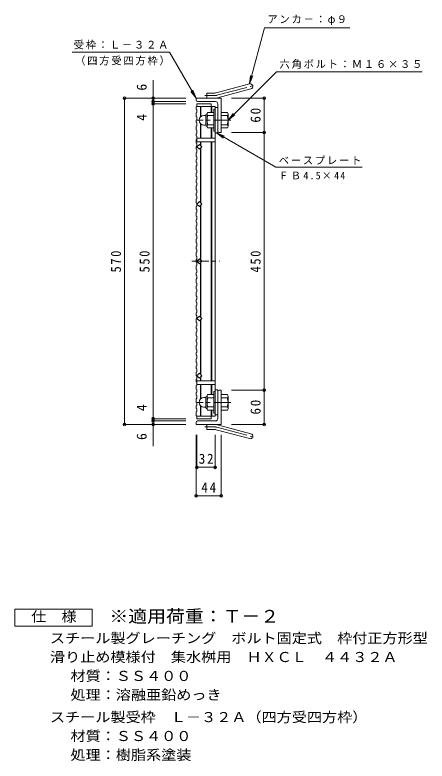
# Model space of a CAD drawing. Units: millimetres at full size, sheet at 1:6. Extents: x -823 to 972, y -824 to 771.
# Drawn here: x 252 to 972, y -645 to 659 of the extents above; entities that cross this region are included whole.
import ezdxf
from ezdxf.enums import TextEntityAlignment as Align

# ---------------------------------------------------------------- set-up
doc = ezdxf.new("R2010")
doc.units = ezdxf.units.MM
doc.header["$LTSCALE"] = 6
doc.header["$PDMODE"] = 32
doc.header["$PDSIZE"] = 4.8
doc.linetypes.add('CHAIN1', pattern=[8, 5, -1, 1, -1])
doc.linetypes.add('CHAIN2', pattern=[12, 9, -1, 1, -1])
for name, color, linetype, lineweight in [('E-1', 2, 'Continuous', 9), ('E-2', 3, 'Continuous', 9), ('E-4', 7, 'Continuous', 9), ('E-5', 7, 'Continuous', 9), ('E-A', 3, 'Continuous', 9), ('F-5_F-5ﾚｲﾔ', 2, 'Continuous', 9)]:
    doc.layers.add(name, color=color, linetype=linetype, lineweight=lineweight)
doc.styles.add('ＭＳ ゴシック', font='')
doc.styles.get('ＭＳ ゴシック').set_extended_font_data('MS Gothic')

msp = doc.modelspace()

# ---------------------------------------------------------------- linework, layer by layer
at = {"layer": 'E-1'}
for p, q in [((582.19, 483.447), (585.7, 483.447)), ((585.7, 465.747), (585.7, 484.147)), ((587.5, 485.947), (587.7, 485.947)), ((587.7, 485.697), (587.7, 464.197)), ((599.7, 488.447), (588.738, 488.447)), ((599.7, 482.947), (588.738, 482.947)), ((599.7, 493.947), (599.7, 455.947)), ((602, 493.947), (599.7, 493.947)), ((612.5, 488.447), (623.461, 488.447)), ((612.5, 482.947), (623.461, 482.947)), ((624.7, 485.947), (624.5, 485.947)), ((624.5, 485.697), (624.5, 464.197)), ((582.2, 466.447), (585.7, 466.447)), ((587.5, 463.947), (587.7, 463.947)), ((599.7, 466.947), (588.738, 466.947)), ((599.7, 461.447), (588.738, 461.447)), ((612.5, 466.947), (623.461, 466.947)), ((612.5, 461.447), (623.461, 461.447)), ((624.7, 463.947), (624.5, 463.947)), ((602, 455.947), (599.7, 455.947)), ((599.7, -37.054), (599.7, 0.946)), ((602, 0.946), (599.7, 0.946)), ((582.2, -9.554), (585.7, -9.554)), ((585.7, -8.854), (585.7, -27.254)), ((587.5, -7.054), (587.7, -7.054)), ((587.7, -28.804), (587.7, -7.304)), ((599.7, -4.554), (588.738, -4.554)), ((599.7, -10.054), (588.738, -10.054)), ((612.5, -4.554), (623.461, -4.554)), ((612.5, -10.054), (623.461, -10.054)), ((624.7, -7.054), (624.5, -7.054)), ((624.5, -28.804), (624.5, -7.304)), ((599.7, -26.054), (588.738, -26.054)), ((612.5, -26.054), (623.461, -26.054)), ((582.19, -26.554), (585.7, -26.554)), ((587.5, -29.054), (587.7, -29.054)), ((599.7, -31.554), (588.738, -31.554)), ((602, -37.054), (599.7, -37.054)), ((612.5, -31.554), (623.461, -31.554)), ((624.7, -29.054), (624.5, -29.054))]:
    msp.add_line(p, q, dxfattribs=at)
at = {"layer": 'E-1', "linetype": 'CHAIN1'}
for p, q in [((629.006, 474.947), (570.398, 474.947)), ((629.006, -18.054), (570.398, -18.054))]:
    msp.add_line(p, q, dxfattribs=at)
at = {"layer": 'E-1'}
for centre, radius, start, end in [((582.19, 474.957), 8.49, 90, 180), ((587.5, 484.147), 1.8, 90, 180), ((591.86, 485.697), 4.16, 138.61835, 221.37988), ((611.7, 474.947), 24, 160.52881, 199.47119), ((600.5, 474.947), 24, 340.52881, 19.47119), ((620.34, 485.697), 4.16, 318.62012, 41.38165), ((582.2, 474.947), 8.5, 180, 270), ((587.5, 465.747), 1.8, 180, 270), ((591.86, 464.197), 4.16, 138.62012, 221.38165), ((620.34, 464.197), 4.16, 318.61835, 41.37988), ((582.2, -18.054), 8.5, 90, 180), ((587.5, -8.854), 1.8, 90, 180), ((591.86, -7.304), 4.16, 138.61835, 221.37988), ((611.7, -18.054), 24, 160.52881, 199.47119), ((600.5, -18.054), 24, 340.52881, 19.47119), ((620.34, -7.304), 4.16, 318.62012, 41.38165), ((582.19, -18.064), 8.49, 180, 270), ((591.86, -28.804), 4.16, 138.62012, 221.38165), ((620.34, -28.804), 4.16, 318.61835, 41.37988), ((587.5, -27.254), 1.8, 180, 270)]:
    msp.add_arc(centre, radius, start, end, dxfattribs=at)
at = {"layer": 'E-2'}
for p, q in [((595, 503.447), (570, 503.447)), ((570, 503.447), (570, 498.947)), ((602, 498.947), (570, 498.947)), ((576, 498.947), (576, 480.932)), ((577, 498.947), (577, 481.676)), ((595, 503.447), (595, 498.947)), ((595, 498.947), (595, 488.447)), ((596, 498.947), (596, 488.447)), ((602, 498.947), (602, -42.054)), ((606.5, 496.947), (602, 496.947)), ((606.5, 452.947), (606.5, 496.947)), ((576, 469.132), (576, 443.447)), ((577, 468.223), (577, 443.447)), ((595, 461.447), (595, 443.447)), ((596, 461.447), (596, 443.447)), ((602, 443.447), (570, 443.447)), ((570, 437.447), (570, 443.447)), ((606.5, 452.947), (602, 452.947)), ((602, 437.447), (570, 437.447)), ((576, 437.447), (576, 430.932)), ((577, 437.447), (577, 429.932)), ((595, 437.447), (595, 19.446)), ((596, 437.447), (596, 19.446)), ((576, 425.961), (576, 330.932)), ((577, 426.961), (577, 329.932)), ((570, 328.446), (574.243, 332.689)), ((574.243, 324.204), (570, 328.446)), ((574.243, 332.689), (578.485, 328.446)), ((578.485, 328.446), (574.243, 324.204)), ((576, 325.961), (576, 230.932)), ((577, 326.961), (577, 229.932)), ((570, 228.446), (574.243, 232.689)), ((574.243, 224.204), (570, 228.446)), ((574.243, 232.689), (578.485, 228.446)), ((578.485, 228.446), (574.243, 224.204)), ((576, 225.961), (576, 130.932)), ((577, 226.961), (577, 129.932)), ((570, 128.446), (574.243, 132.689)), ((574.243, 132.689), (578.485, 128.446)), ((574.243, 124.204), (570, 128.446)), ((578.485, 128.446), (574.243, 124.204)), ((576, 125.961), (576, 30.932)), ((577, 126.961), (577, 29.932)), ((578.485, 28.446), (574.242, 24.204)), ((574.243, 32.689), (578.485, 28.446)), ((577, 19.446), (577, 26.961)), ((570, 19.446), (602, 19.446)), ((570, 13.446), (570, 19.446)), ((602, 13.446), (570, 13.446)), ((576, 19.446), (576, 25.961)), ((576, -12.239), (576, 13.446)), ((577, -11.33), (577, 13.446)), ((595, -4.554), (595, 13.446)), ((596, -4.554), (596, 13.446)), ((606.5, 3.946), (602, 3.946)), ((606.5, 3.946), (606.5, -40.054)), ((576, -42.054), (576, -24.039)), ((577, -42.054), (577, -24.783)), ((595, -42.054), (595, -31.554)), ((596, -42.054), (596, -31.554)), ((602, -42.054), (570, -42.054)), ((570, -42.054), (570, -46.554)), ((595, -46.554), (570, -46.554)), ((595, -46.554), (595, -42.054)), ((606.5, -40.054), (602, -40.054))]:
    msp.add_line(p, q, dxfattribs=at)
at = {"layer": 'E-2', "linetype": 'CHAIN1'}
msp.add_line((560.828, 228.446), (609.269, 228.446), dxfattribs=at)
at = {"layer": 'E-2'}
msp.add_lwpolyline([(578.485, 428.446), (574.243, 424.204), (570, 428.446), (574.243, 432.689)], close=True, dxfattribs=at)
msp.add_lwpolyline([(574.243, 32.689), (570, 28.446), (574.242, 24.204)], dxfattribs=at)
at = {"layer": 'E-4'}
for p, q in [((493.5, 544.806), (493.5, 507.447)), ((441.7, 513.447), (550.5, 513.447)), ((443.5, 513.447), (443.5, -56.554)), ((689.3, 513.447), (630.5, 513.447)), ((687.5, 453.447), (687.5, 513.447)), ((491.7, 507.447), (550.5, 507.447)), ((491.7, 503.447), (550.5, 503.447)), ((493.5, 507.447), (493.5, 503.447)), ((493.5, 503.447), (493.5, -46.554)), ((689.3, 453.447), (630.5, 453.447)), ((687.5, 3.446), (687.5, 453.447)), ((689.3, 3.446), (630.5, 3.446)), ((687.5, -56.554), (687.5, 3.446)), ((491.7, -46.554), (550.5, -46.554)), ((491.7, -50.554), (550.5, -50.554)), ((493.5, -46.554), (493.5, -50.554)), ((493.5, -50.554), (493.5, -94.718)), ((441.7, -56.554), (550.5, -56.554)), ((689.3, -56.554), (630.5, -56.554)), ((568.5, -183.354), (568.5, -74.554)), ((570, -133.354), (570, -74.554)), ((602, -133.354), (602, -74.554)), ((612.5, -183.354), (612.5, -74.554)), ((570, -131.554), (602, -131.554)), ((568.5, -181.554), (612.5, -181.554))]:
    msp.add_line(p, q, dxfattribs=at)
at = {"layer": 'E-4', "color": 2}
for p, q in [((603.644, 522.753), (661.835, 538.346)), ((587.5, 513.447), (587.5, 522.447)), ((601.315, 522.447), (587.5, 522.447)), ((605.974, 514.06), (664.165, 529.652)), ((568.5, 509.947), (568.5, 513.447)), ((612.5, 513.447), (568.5, 513.447)), ((612.5, 513.447), (612.5, 453.447)), ((602.5, 507.447), (571, 507.447)), ((606.5, 503.447), (606.5, 455.947)), ((609, 453.447), (612.5, 453.447)), ((606.5, -46.554), (606.5, 0.946)), ((609, 3.446), (612.5, 3.446)), ((612.5, -56.554), (612.5, 3.446)), ((602.5, -50.554), (571, -50.554)), ((568.5, -53.054), (568.5, -56.554)), ((612.5, -56.554), (568.5, -56.554)), ((587.5, -56.554), (587.5, -65.554)), ((605.974, -57.167), (664.165, -72.759)), ((601.315, -65.554), (587.5, -65.554)), ((603.644, -65.861), (661.835, -81.453))]:
    msp.add_line(p, q, dxfattribs=at)
at = {"layer": 'E-4', "color": 2, "linetype": 'CHAIN2'}
for p, q in [((604.809, 518.407), (669.976, 535.868)), ((601.315, 517.947), (583.695, 517.947)), ((601.315, -61.054), (583.695, -61.054)), ((604.809, -61.514), (669.976, -78.975))]:
    msp.add_line(p, q, dxfattribs=at)
at = {"layer": 'E-4', "color": 2}
for centre, radius, start, end in [((663, 533.999), 4.5, 285.00014, 104.99991), ((601.315, 531.447), 9, 270, 285.00002), ((571, 509.947), 2.5, 180, 270), ((601.315, 531.447), 18, 270, 285), ((602.5, 503.447), 4, 0, 90), ((609, 455.947), 2.5, 180, 270), ((609, 0.946), 2.5, 90, 180), ((571, -53.054), 2.5, 90, 180), ((602.5, -46.554), 4, 270, 0), ((601.315, -74.554), 18, 75, 90), ((601.315, -74.554), 9, 74.99998, 90), ((663, -77.106), 4.5, 255.00009, 74.99986)]:
    msp.add_arc(centre, radius, start, end, dxfattribs=at)
at = {"layer": 'E-4', "color": 2, "linetype": 'CHAIN2'}
for centre, start, end in [((601.315, 531.447), 270, 284.99995), ((601.315, -74.554), 75.00005, 90)]:
    msp.add_arc(centre, 13.5, start, end, dxfattribs=at)
at = {"layer": 'E-4'}
for p in [(443.5, 513.447), (493.5, 513.447), (493.5, 507.447), (687.5, 513.447), (493.5, 503.447), (687.5, 453.447), (687.5, 3.446), (493.5, -46.554), (493.5, -50.554), (443.5, -56.554), (493.5, -56.554), (687.5, -56.554), (570, -131.554), (602, -131.554), (568.5, -181.554), (612.5, -181.554)]:
    msp.add_point(p, dxfattribs=at)
at = {"layer": 'E-5'}
for p, q in [((661.835, 538.346), (688.039, 636.14)), ((837.039, 636.14), (688.039, 636.14)), ((352.205, 593.631), (522.205, 593.631)), ((568.5, 513.447), (522.205, 593.631)), ((624.5, 474.947), (709.291, 559.738)), ((661.835, 538.346), (663.793, 553.217)), ((661.835, 538.346), (667.575, 552.204)), ((709.291, 559.738), (963.291, 559.738)), ((568.5, 513.447), (559.368, 525.347)), ((568.5, 513.447), (562.76, 527.305)), ((624.5, 474.947), (633.631, 486.847)), ((624.5, 474.947), (636.4, 484.078)), ((604.25, 452.947), (708.028, 393.03)), ((604.25, 452.947), (618.108, 447.207)), ((604.25, 452.947), (616.15, 443.815)), ((708.028, 393.03), (858.889, 393.03))]:
    msp.add_line(p, q, dxfattribs=at)
at = {"layer": 'E-A'}
for p, q in [((568.5, 498.436), (570, 498.947)), ((568.5, 487.893), (570, 488.404)), ((568.5, 475.209), (570, 475.721)), ((570, 480.834), (570, 475.721)), ((568.5, 464.666), (570, 465.177)), ((570, 457.608), (570, 452.494)), ((568.5, 451.983), (570, 452.494)), ((570, 447.064), (570, 441.951)), ((568.5, 441.44), (570, 441.951)), ((570, 434.381), (570, 429.268)), ((568.5, 428.757), (570, 429.268)), ((568.5, 418.213), (570, 418.725)), ((570, 423.838), (570, 418.725)), ((568.5, 405.53), (570, 406.042)), ((570, 411.155), (570, 406.042)), ((568.5, 394.987), (570, 395.498)), ((570, 400.612), (570, 395.498)), ((568.5, 382.304), (570, 382.815)), ((568.5, 382.304), (568.5, 376.778)), ((570, 387.928), (570, 382.815)), ((568.5, 376.778), (570, 376.266)), ((568.5, 370.642), (570, 371.153)), ((568.5, 366.234), (568.5, 370.642)), ((568.5, 366.234), (570, 365.723)), ((570, 371.153), (570, 376.266)), ((570, 360.61), (570, 365.723)), ((568.5, 353.551), (570, 353.04)), ((570, 347.927), (570, 353.04)), ((568.5, 343.008), (570, 342.497)), ((570, 337.383), (570, 342.497)), ((568.5, 330.325), (570, 329.813)), ((568.5, 319.782), (568.5, 324.189)), ((568.5, 319.782), (570, 319.27)), ((570, 314.157), (570, 319.27)), ((568.5, 307.098), (570, 306.587)), ((570, 301.474), (570, 306.587)), ((568.5, 296.555), (570, 296.044)), ((570, 290.931), (570, 296.044)), ((568.5, 283.872), (570, 283.361)), ((568.5, 273.329), (568.5, 277.736)), ((568.5, 273.329), (570, 272.817)), ((570, 267.704), (570, 272.817)), ((568.5, 260.646), (570, 260.134)), ((568.5, 250.102), (570, 249.591)), ((570, 255.021), (570, 260.134)), ((570, 244.478), (570, 249.591)), ((568.5, 237.419), (570, 236.908)), ((568.5, 226.876), (568.5, 231.283)), ((568.5, 226.876), (570, 226.365)), ((570, 221.251), (570, 226.365)), ((568.5, 214.193), (570, 213.681)), ((570, 208.568), (570, 213.681)), ((568.5, 203.65), (570, 203.138)), ((570, 198.025), (570, 203.138)), ((568.5, 190.966), (570, 190.455)), ((570, 185.342), (570, 190.455)), ((568.5, 180.423), (570, 179.912)), ((570, 174.799), (570, 179.912)), ((568.5, 167.74), (570, 167.229)), ((568.5, 157.197), (570, 156.686)), ((570, 162.115), (570, 167.229)), ((570, 151.572), (570, 156.686)), ((568.5, 144.514), (570, 144.002)), ((568.5, 133.97), (570, 133.459)), ((570, 128.346), (570, 133.459)), ((568.5, 121.287), (570, 120.776)), ((568.5, 110.744), (570, 110.233)), ((568.5, 98.061), (570, 97.55)), ((568.5, 87.518), (570, 87.006)), ((568.5, 74.834), (570, 74.323)), ((568.5, 64.291), (570, 63.78)), ((568.5, 51.608), (570, 51.097)), ((568.5, 41.065), (570, 40.554)), ((568.5, 28.382), (570, 27.87)), ((568.5, 17.839), (570, 17.327)), ((568.5, 5.155), (570, 4.644)), ((568.5, -5.388), (570, -5.899)), ((568.5, -18.071), (570, -18.582)), ((568.5, -28.614), (570, -29.126)), ((568.5, -41.297), (570, -41.809)), ((570, -42.054), (570, -41.809))]:
    msp.add_line(p, q, dxfattribs=at)
for points in [[(568.5, 498.436), (568.5, 494.028), (570, 493.517), (570, 488.404)], [(568.5, 487.893), (568.5, 481.345), (570, 480.834)], [(568.5, 475.209), (568.5, 470.802), (570, 470.291), (570, 465.177)], [(568.5, 464.666), (568.5, 458.119), (570, 457.608)], [(568.5, 451.983), (568.5, 447.575), (570, 447.064)], [(568.5, 441.44), (568.5, 434.892), (570, 434.381)], [(568.5, 428.757), (568.5, 424.349), (570, 423.838)], [(568.5, 418.213), (568.5, 411.666), (570, 411.155)], [(568.5, 405.53), (568.5, 401.123), (570, 400.612)], [(568.5, 394.987), (568.5, 388.44), (570, 387.928)], [(568.5, 353.551), (568.5, 360.098), (570, 360.61)], [(568.5, 343.008), (568.5, 347.415), (570, 347.927)], [(568.5, 330.325), (568.5, 336.872), (570, 337.383)], [(568.5, 324.189), (570, 324.7), (570, 329.813)], [(568.5, 307.098), (568.5, 313.646), (570, 314.157)], [(568.5, 296.555), (568.5, 300.963), (570, 301.474)], [(568.5, 283.872), (568.5, 290.419), (570, 290.931)], [(568.5, 277.736), (570, 278.247), (570, 283.361)], [(568.5, 260.646), (568.5, 267.193), (570, 267.704)], [(568.5, 250.102), (568.5, 254.51), (570, 255.021)], [(568.5, 237.419), (568.5, 243.966), (570, 244.478)], [(568.5, 231.283), (570, 231.795), (570, 236.908)], [(568.5, 214.193), (568.5, 220.74), (570, 221.251)], [(568.5, 203.65), (568.5, 208.057), (570, 208.568)], [(568.5, 190.966), (568.5, 197.514), (570, 198.025)], [(568.5, 180.423), (568.5, 184.831), (570, 185.342)], [(568.5, 167.74), (568.5, 174.287), (570, 174.799)], [(568.5, 157.197), (568.5, 161.604), (570, 162.115)], [(568.5, 144.514), (568.5, 151.061), (570, 151.572)], [(568.5, 133.97), (568.5, 138.378), (570, 138.889), (570, 144.002)], [(568.5, 121.287), (568.5, 127.835), (570, 128.346)], [(568.5, 110.744), (568.5, 115.152), (570, 115.663), (570, 120.776)], [(568.5, 98.061), (568.5, 104.608), (570, 105.119), (570, 110.233)], [(568.5, 87.518), (568.5, 91.925), (570, 92.436), (570, 97.55)], [(568.5, 74.834), (568.5, 81.382), (570, 81.893), (570, 87.006)], [(568.5, 64.291), (568.5, 68.699), (570, 69.21), (570, 74.323)], [(568.5, 51.608), (568.5, 58.155), (570, 58.667), (570, 63.78)], [(568.5, 41.065), (568.5, 45.472), (570, 45.984), (570, 51.097)], [(568.5, 28.382), (568.5, 34.929), (570, 35.44), (570, 40.554)], [(568.5, 17.839), (568.5, 22.246), (570, 22.757), (570, 27.87)], [(568.5, 5.155), (568.5, 11.703), (570, 12.214), (570, 17.327)], [(568.5, -5.388), (568.5, -0.98), (570, -0.469), (570, 4.644)], [(568.5, -18.071), (568.5, -11.524), (570, -11.012), (570, -5.899)], [(568.5, -28.614), (568.5, -24.207), (570, -23.695), (570, -18.582)], [(568.5, -41.297), (568.5, -34.75), (570, -34.239), (570, -29.126)]]:
    msp.add_lwpolyline(points, dxfattribs=at)
at = {"layer": 'F-5_F-5ﾚｲﾔ'}
msp.add_lwpolyline([(252, -409.313), (252, -379.313), (387, -379.313), (387, -409.313)], close=True, dxfattribs=at)

# ---------------------------------------------------------------- texts
at = {"layer": 'E-4', "color": 2, "style": 'ＭＳ ゴシック'}
for s, p in [('6', (487.5, 526.617)), ('4', (487.5, 473.946)), ('4', (487.5, -33.33)), ('6', (487.5, -83.785))]:
    msp.add_text(s, height=17.6, rotation=90, dxfattribs=at).set_placement(p, align=Align.BOTTOM_LEFT)
at = {"layer": 'E-4', "color": 2, "char_height": 17.6, "attachment_point": 7, "rotation": 90, "style": 'ＭＳ ゴシック'}
for s, insert in [('\\T1.27;\\W0.95;60', (681.5, 470.697)), ('\\T1.27;\\W0.9;570', (437.5, 208.946)), ('\\T1.27;\\W0.9;550', (487.5, 208.946)), ('\\T1.27;\\W0.9;450', (681.5, 208.946)), ('\\T1.27;\\W0.95;60', (681.5, -39.304))]:
    msp.add_mtext(s, dxfattribs=dict(at, insert=insert))
at = {"layer": 'E-4', "color": 2, "char_height": 17.6, "attachment_point": 7, "style": 'ＭＳ ゴシック'}
for s, insert in [('\\T1.27;\\W0.95;32', (573.25, -125.554)), ('\\T1.27;\\W0.95;44', (577.75, -175.554))]:
    msp.add_mtext(s, dxfattribs=dict(at, insert=insert))
at = {"layer": 'E-5', "char_height": 13.2, "attachment_point": 7, "style": 'ＭＳ ゴシック'}
for s, insert in [('\\T1.17;アンカ－：φ９', (693.039, 641.14)), ('\\T1.17;受枠：Ｌ－３２Ａ', (354.705, 598.631)), ('\\T1.17;（四方受四方枠）', (357.205, 570.631)), ('\\T1.17;六角ボルト：Ｍ１６×３５', (714.291, 564.738)), ('\\T1.17;ベースプレート', (713.028, 397.387)), ('\\T1.26;\\W0.95;ＦＢ4.5×44', (713.028, 371.419))]:
    msp.add_mtext(s, dxfattribs=dict(at, insert=insert))
at = {"layer": 'F-5_F-5ﾚｲﾔ', "color": 3, "style": 'ＭＳ ゴシック', "width": 1.1}
msp.add_text('※適用荷重：Ｔ－２', height=21.99, dxfattribs=at).set_placement((417, -409.313), align=Align.BOTTOM_LEFT)
at = {"layer": 'F-5_F-5ﾚｲﾔ', "style": 'ＭＳ ゴシック', "width": 1.1}
for s, p in [('仕\u3000様', (280.5, -406.313)), ('スチール製グレーチング\u3000ボルト固定式\u3000枠付正方形型', (313.254, -444.065)), ('滑り止め模様付\u3000集水桝用\u3000ＨＸＣＬ\u3000４４３２Ａ', (313.254, -477.065)), ('材質：ＳＳ４００', (349.081, -510.065)), ('処理：溶融亜鉛めっき', (349.081, -543.065)), ('スチール製受枠\u3000Ｌ－３２Ａ（四方受四方枠）', (313.254, -582.065)), ('材質：ＳＳ４００', (349.081, -615.065)), ('処理：樹脂系塗装', (349.081, -648.065))]:
    msp.add_text(s, height=17.6, dxfattribs=at).set_placement(p, align=Align.BOTTOM_LEFT)

doc.saveas('drawing.dxf')
